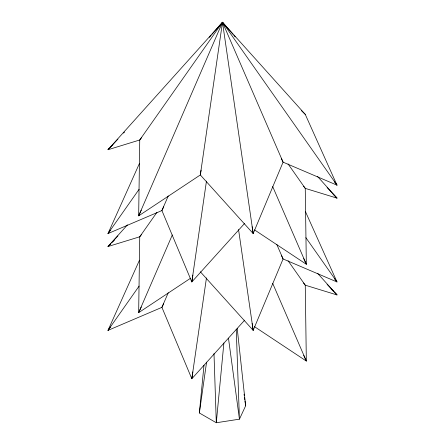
<?xml version="1.0" encoding="UTF-8"?>
<svg xmlns="http://www.w3.org/2000/svg" width="445" height="445" viewBox="0 0 445 445"><rect width="100%" height="100%" fill="white"/><g stroke="black" fill="none" stroke-linecap="round" stroke-linejoin="round"><path stroke-width="0.67" d="M223.885 342.984L216.298 422.75L239.438 419.168L245.64 405.812L237.224 328.505M213.995 353.541L216.298 422.75L199.36 412.971L203.982 365.25M199.36 412.971L206.575 362.174M206.458 181.115L191.817 281.969L244.672 223.362M206.458 277.914L191.817 378.773L244.672 320.161M192.874 275.099L191.817 281.969L161.919 210.557L168.255 195.934M192.874 371.903L191.817 378.773L161.919 307.361L168.255 292.732M201.084 170.157L200.328 174.957L138.668 215.853L139.741 139.986L222.5 22.25L305.259 114.376L337.015 185.17L283.081 162.158L281.301 158.398M221.999 23.535L222.5 22.25L232.924 34.287M172.31 234.96L138.668 312.657L190.527 278.259M139.457 163.41L107.985 233.569L161.919 210.557L163.699 206.797M139.457 260.214L107.985 330.374L161.919 307.361L163.699 303.601M141.287 210.179L138.668 215.853L222.5 22.25L337.015 185.17L334.501 181.855M141.287 306.983L138.668 312.657L139.741 236.785L156.935 212.332M139.107 189.292L107.985 233.569L110.499 230.254M139.107 286.096L107.985 330.374L110.499 327.058M141.46 137.794L139.741 139.986L107.985 149.737L222.5 22.25L283.081 162.158L253.183 233.569L200.328 174.957L222.5 22.25L212.104 34.259M141.46 234.598L139.741 236.785L107.985 246.541L127.454 224.864M209.389 37.391L211.197 35.3M117.919 139.14L107.985 149.737L109.448 148.257M123.593 133.083L124.539 132.076M110.822 243.51L107.985 246.541L110.916 243.582M111.767 242.503L117.919 235.939M110.427 147.273L112.874 144.809M112.385 242.102L114.343 240.128M254.473 229.859L306.332 264.252L305.259 188.385L288.065 163.927M254.473 326.658L306.332 361.056L305.259 285.189L288.065 260.731M301.271 110.521L305.259 114.376M333.105 194.192L337.015 198.136L305.259 188.385L303.54 186.194M331.147 289.022L333.594 291.492M335.063 292.966L337.015 294.94L305.259 285.189L303.54 282.998M327.081 187.54L337.015 198.136L317.546 176.459M327.081 284.344L337.015 294.94L317.546 273.263M200.328 271.762L253.183 330.374L283.081 258.962L276.745 244.333M233.831 35.333L235.188 36.902M334.501 278.659L337.015 281.969L283.081 258.962L281.301 255.202M305.893 237.691L337.015 281.969L305.543 211.814M303.713 258.584L306.332 264.252L272.69 186.561M303.713 355.383L306.332 361.056L272.69 283.359M223.001 23.535L222.5 22.25L253.183 233.569L252.126 226.7M252.126 323.504L253.183 330.374L238.542 229.514M244.049 394.153L244.238 395.522M244.522 397.58L244.8 399.638M244.989 401.012L245.64 405.812M228.463 338.144L239.438 419.168L236.239 329.233"/></g></svg>
